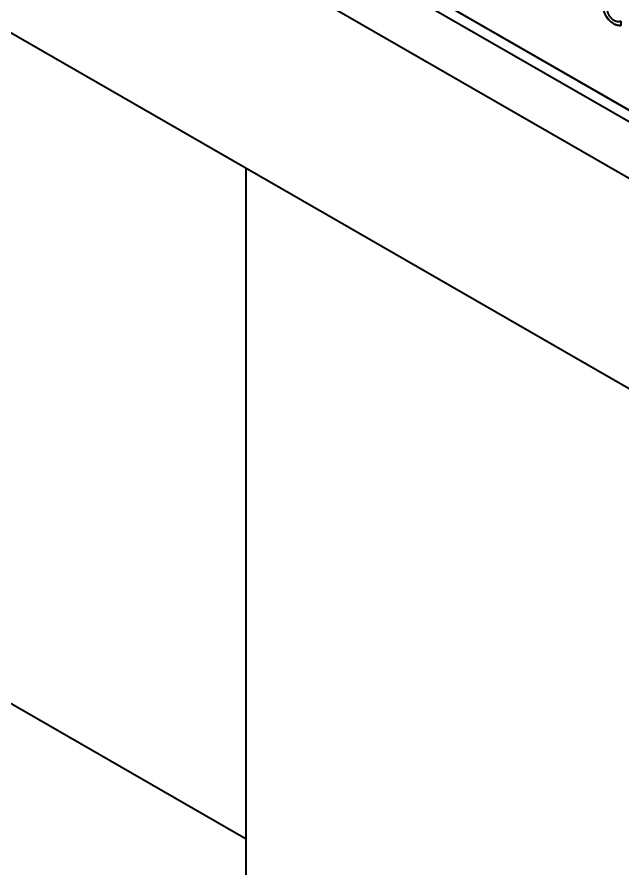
# Model space of a CAD drawing. Header units: millimetres. Extents: x 0 to 4756, y 0 to 3364.
# Drawn here: x 3923.92 to 3945.68, y 2631.6 to 2662.2 of the extents above; entities that cross this region are included whole.
import ezdxf

# ---------------------------------------------------------------- set-up
doc = ezdxf.new("R2010")
doc.units = ezdxf.units.MM
doc.header["$LTSCALE"] = 4
doc.layers.add('가시적인 것(ISO)', color=3, linetype='Continuous', lineweight=40)
doc.layers.add('가시적인 좁은 것(ISO)', color=3, linetype='Continuous', lineweight=35)

msp = doc.modelspace()

# ---------------------------------------------------------------- linework, layer by layer
at = {"layer": '가시적인 것(ISO)'}
for p, q in [((4047.9396, 2590.078), (3860.5563, 2697.9849)), ((3978.1389, 2640.2868), (3929.2892, 2668.4175)), ((3929.2927, 2668.4195), (3978.1395, 2640.2905)), ((3982.0019, 2635.6137), (3925.4333, 2668.1894)), ((3928.9653, 2668.1952), (3978.4628, 2639.6915)), ((3945.6022, 2662.0599), (3945.6099, 2662.0554)), ((3945.6099, 2662.0554), (3945.6099, 2661.8865)), ((3932.1508, 2623.7152), (3932.1508, 2656.7563)), ((3932.1508, 2632.6641), (3918.1855, 2640.7062))]:
    msp.add_line(p, q, dxfattribs=at)
for points in [[(3945.3512, 2661.958), (3945.1707, 2662.0619), (3944.9713, 2662.4242), (3944.9713, 2662.6527)], [(3945.1002, 2662.5676), (3945.1002, 2662.4076), (3945.2326, 2662.1614), (3945.3503, 2662.0936)], [(3945.3503, 2662.0936), (3945.3916, 2662.0698), (3945.4724, 2662.0462), (3945.5051, 2662.0452)], [(3945.4947, 2661.9011), (3945.4578, 2661.9095), (3945.3976, 2661.9312), (3945.3512, 2661.958)], [(3945.6099, 2661.8865), (3945.5876, 2661.8884), (3945.5214, 2661.8947), (3945.4947, 2661.9011)], [(3945.5051, 2662.0452), (3945.5394, 2662.0453), (3945.5867, 2662.0529), (3945.6022, 2662.0599)]]:
    msp.add_open_spline(points, degree=2, dxfattribs=at)
for points, knots in [([(3945.3547, 2661.96), (3945.3231, 2661.9782), (3945.2913, 2661.9993), (3945.2321, 2662.0464), (3945.2046, 2662.0716), (3945.1399, 2662.142), (3945.106, 2662.1888), (3945.0543, 2662.2812), (3945.0272, 2662.338), (3944.983, 2662.4965), (3944.9748, 2662.5791), (3944.9748, 2662.6548)], [-0.25738, -0.25738, -0.25738, -0.25738, -0.21017408, -0.21017408, -0.16738097, -0.16738097, -0.10452781, -0.10452781, -0.05555741, -0.05555741, 0, 0, 0, 0]), ([(3945.4983, 2661.9032), (3945.4762, 2661.9082), (3945.4539, 2661.9142), (3945.4073, 2661.931), (3945.3789, 2661.9461), (3945.3547, 2661.96)], [-0.03994906, -0.03994906, -0.03994906, -0.03994906, -0.020532882, -0.020532882, 0, 0, 0, 0]), ([(3945.6099, 2661.8888), (3945.5879, 2661.8907), (3945.5646, 2661.893), (3945.5389, 2661.8954), (3945.5182, 2661.8984), (3945.4983, 2661.9032)], [-0.023674926, -0.023674926, -0.023674926, -0.023674926, -0.017626994, -0.017626994, 0, 0, 0, 0])]:
    msp.add_open_spline(points, degree=3, knots=knots, dxfattribs=at)
at = {"layer": '가시적인 좁은 것(ISO)'}
for p, q in [((3945.3547, 2661.96), (3945.3512, 2661.958)), ((3945.4983, 2661.9032), (3945.4947, 2661.9011))]:
    msp.add_line(p, q, dxfattribs=at)

doc.saveas('drawing.dxf')
